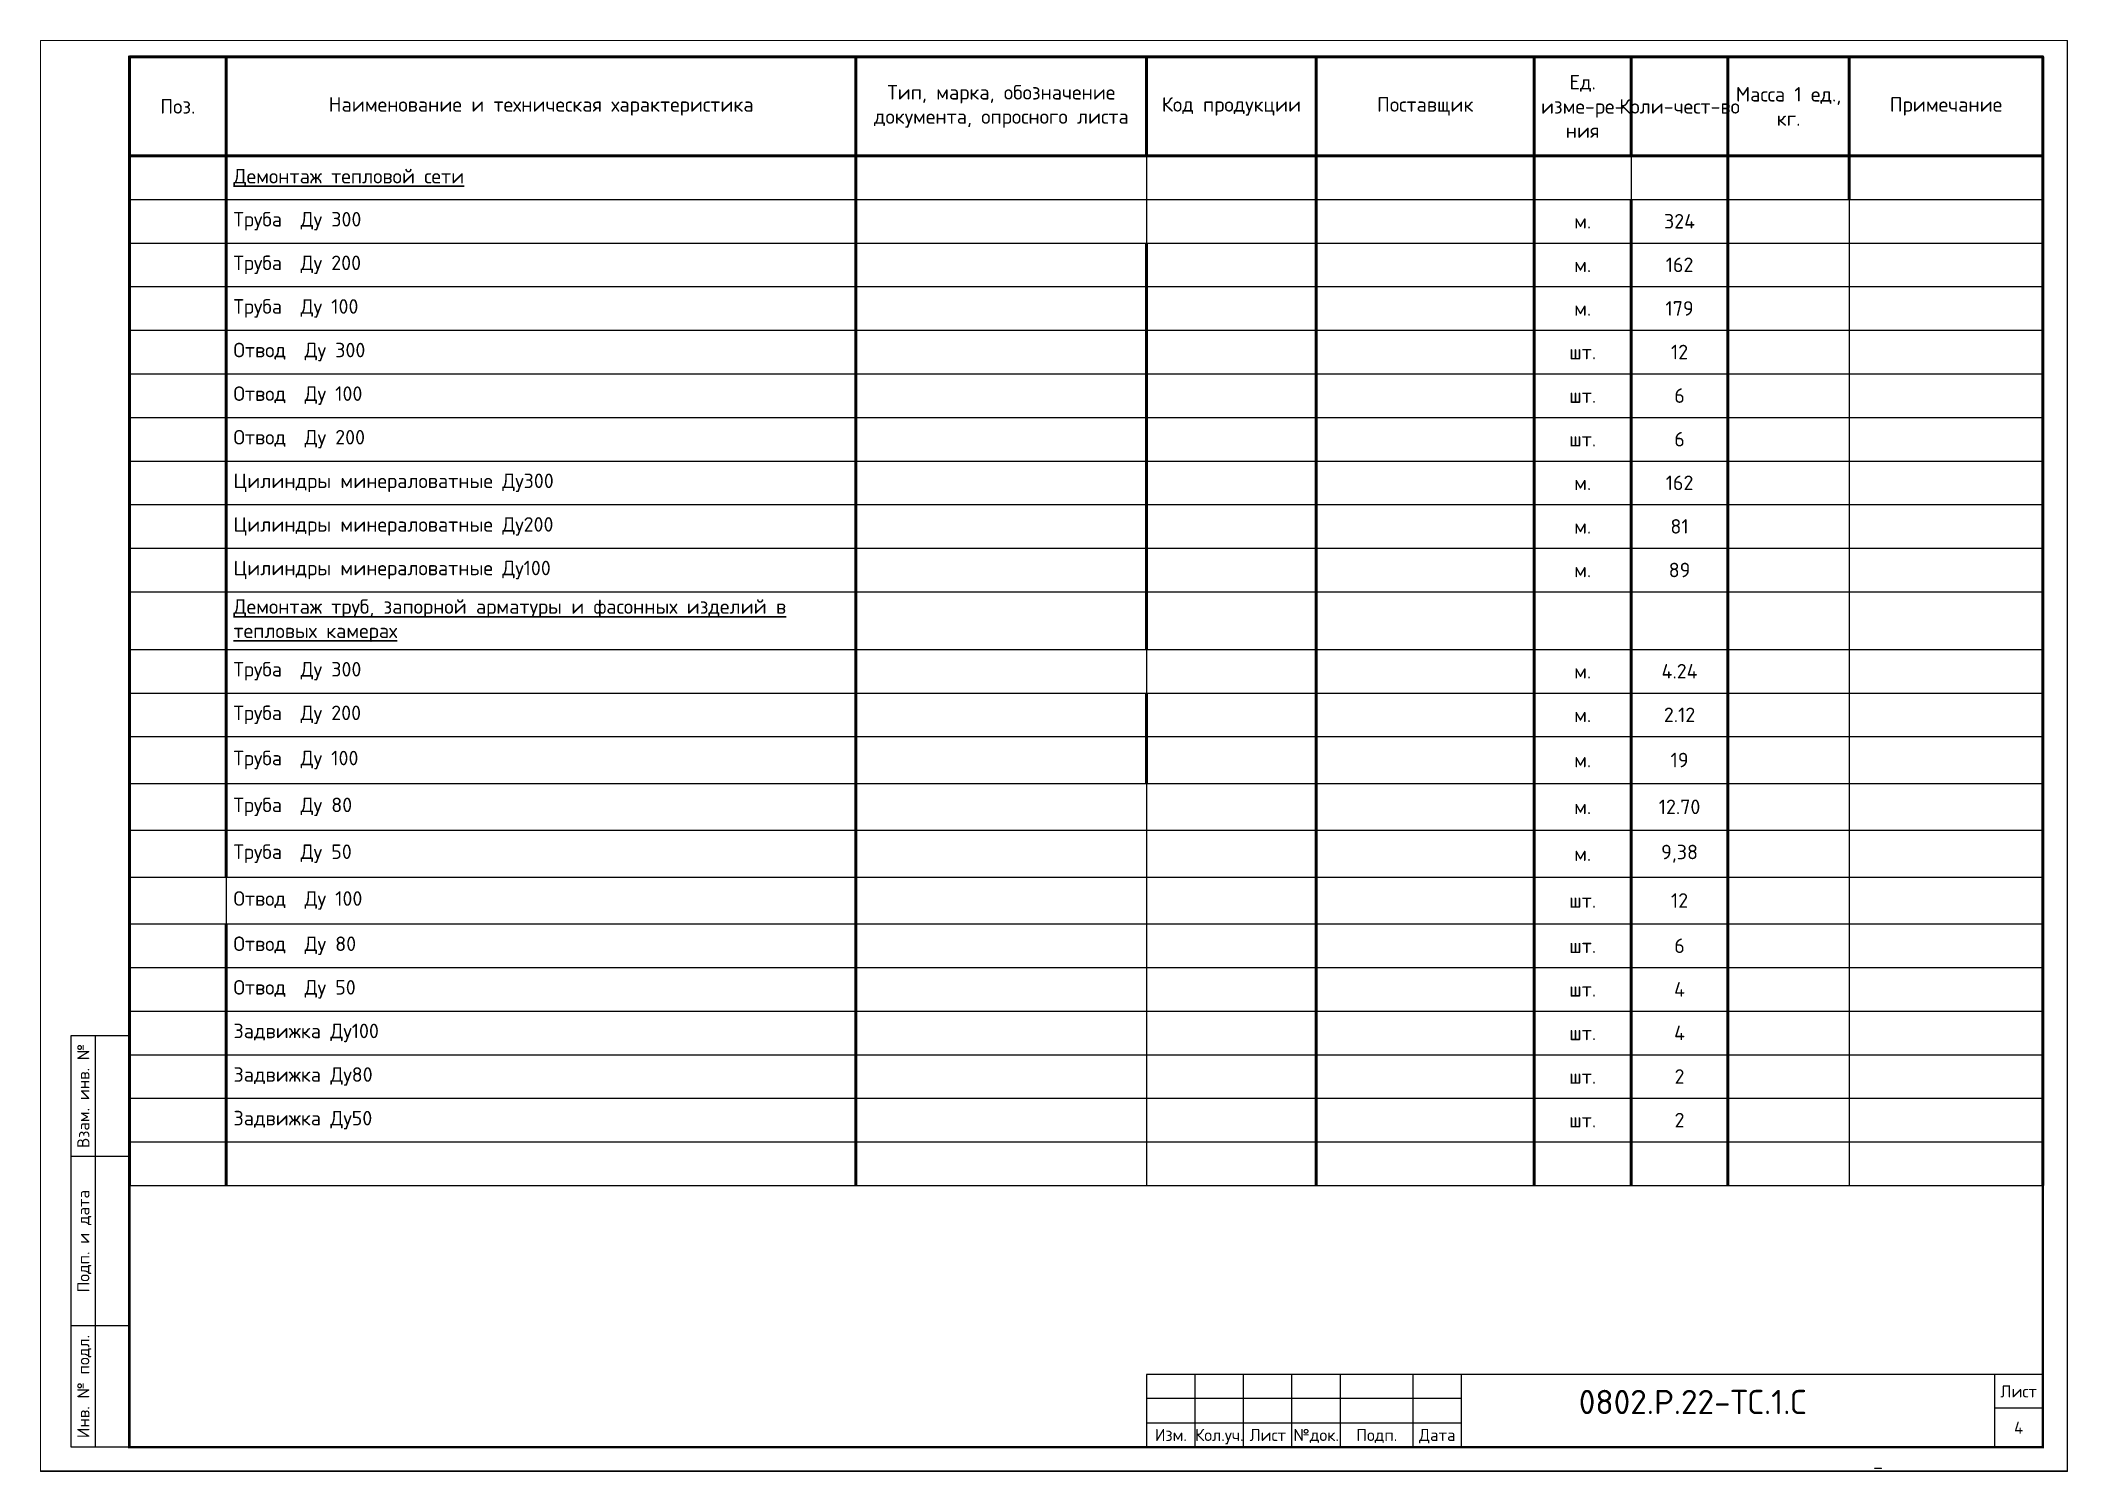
# Paper-space layout '№4' of a CAD drawing. Header units: millimetres. Extents: x 0 to 418, y 0 to 295.
# The model-space entities are those that its viewports show. They can reach past a viewport. Long polylines and large blocks are cut down to what shows.
import ezdxf
from ezdxf.enums import TextEntityAlignment as Align

# ---------------------------------------------------------------- set-up
doc = ezdxf.new("R2018")
doc.units = ezdxf.units.MM
doc.layers.add('Размеры на чертеже', color=250, linetype='Continuous', lineweight=25)
doc.layers.add('Таблица', color=3, linetype='Continuous', lineweight=30)
doc.styles.add('-ISOCPEUR-', font='isocpeur.ttf')
doc.styles.get("Standard").update_dxf_attribs({"font": 'arial.ttf'})

# ---------------------------------------------------------------- blocks, each defined once
blk = doc.blocks.new('*U305')
blk.add_attdef('РАЗРАБОТАЛ', text='', height=2.5).set_placement((250.5, -264.22), align=Align.MIDDLE_LEFT)
at = {"flags": 8}
for tag, height, p in [('ДАТА', 2.5, (290.07, -264.4)), ('ЛИСТ', 3, (386.39, -271.92)), ('ЛИСТОВ', 3, (403.89, -271.92))]:
    blk.add_attdef(tag, text='', height=height, dxfattribs=at).set_placement(p, align=Align.MIDDLE_CENTER)
blk.add_attdef('ПРОВЕРИЛ', (250.75, -270.73), '', height=2.5)
at = {"lineweight": 30, "flags": 104}
for tag, p in [('ТЕПЛОВЫЕ_СЕТИ', (330, -269.5)), ('ИМЯ_ЧЕРТЕЖА', (330, -284.5))]:
    blk.add_attdef(tag, text='', height=3, dxfattribs=at).set_placement(p, align=Align.MIDDLE_CENTER)
at = {"style": '-ISOCPEUR-', "flags": 8}
blk.add_attdef('ФОРМАТ', text='', height=3, dxfattribs=at).set_placement((380.97, -294.75), align=Align.MIDDLE_CENTER)
blk = doc.blocks.new('*T290')
at = {"layer": 'Таблица', "color": 7, "lineweight": 50, "transparency": 16777216}
for p, q in [((0, 0), (395, 0)), ((0, 0), (0, -20.43)), ((20, 0), (20, -20.43)), ((150, 0), (150, -20.43)), ((210, 0), (210, -20.43)), ((245, 0), (245, -20.43)), ((290, 0), (290, -20.43)), ((310, 0), (310, -20.43)), ((330, 0), (330, -20.43)), ((355, 0), (355, -20.43)), ((395, 0), (395, -20.43))]:
    blk.add_line(p, q, dxfattribs=at)
at = {"layer": 'Таблица', "color": 0, "lineweight": 50, "transparency": 16777216}
for p, q in [((0, -20.43), (150, -20.43)), ((0, -20.43), (0, -233)), ((20, -20.43), (20, -169.33)), ((210, -20.43), (395, -20.43)), ((245, -20.43), (245, -233)), ((290, -20.43), (290, -29.43)), ((330, -20.43), (330, -29.43)), ((355, -20.43), (355, -29.43)), ((395, -20.43), (395, -233)), ((210, -38.43), (210, -122.33)), ((210, -131.33), (210, -150)), ((20, -179), (20, -233))]:
    blk.add_line(p, q, dxfattribs=at)
at = {"layer": 'Таблица', "color": 0, "linetype": 'ByBlock', "lineweight": 50, "transparency": 16777216}
for p, q in [((150, -20.43), (210, -20.43)), ((150, -20.43), (150, -233)), ((290, -29.43), (290, -233)), ((310, -29.43), (310, -233)), ((330, -29.43), (330, -233))]:
    blk.add_line(p, q, dxfattribs=at)
at = {"layer": 'Таблица', "color": 0, "linetype": 'ByBlock', "lineweight": -2, "transparency": 16777216}
for p, q in [((210, -20.43), (210, -38.43)), ((310, -20.43), (310, -29.43)), ((355, -29.43), (355, -233)), ((210, -122.33), (210, -131.33)), ((210, -150), (210, -233)), ((20, -169.33), (20, -179))]:
    blk.add_line(p, q, dxfattribs=at)
at = {"layer": 'Таблица', "color": 0, "lineweight": 25, "transparency": 16777216}
for p, q in [((0, -29.43), (20, -29.43)), ((210, -29.43), (290, -29.43)), ((310, -29.43), (395, -29.43)), ((0, -38.43), (20, -38.43)), ((210, -38.43), (245, -38.43)), ((355, -38.43), (395, -38.43)), ((0, -47.43), (20, -47.43)), ((210, -47.43), (245, -47.43)), ((355, -47.43), (395, -47.43)), ((0, -56.43), (20, -56.43)), ((210, -56.43), (245, -56.43)), ((355, -56.43), (395, -56.43)), ((0, -65.43), (20, -65.43)), ((210, -65.43), (245, -65.43)), ((355, -65.43), (395, -65.43)), ((0, -74.43), (20, -74.43)), ((210, -74.43), (245, -74.43)), ((355, -74.43), (395, -74.43)), ((0, -83.43), (20, -83.43)), ((210, -83.43), (245, -83.43)), ((355, -83.43), (395, -83.43)), ((0, -92.43), (20, -92.43)), ((210, -92.43), (245, -92.43)), ((355, -92.43), (395, -92.43)), ((0, -101.43), (20, -101.43)), ((210, -101.43), (245, -101.43)), ((355, -101.43), (395, -101.43)), ((0, -110.43), (20, -110.43)), ((210, -110.43), (245, -110.43)), ((355, -110.43), (395, -110.43)), ((0, -122.33), (20, -122.33)), ((210, -122.33), (245, -122.33)), ((355, -122.33), (395, -122.33)), ((0, -131.33), (20, -131.33)), ((210, -131.33), (245, -131.33)), ((355, -131.33), (395, -131.33)), ((0, -140.33), (20, -140.33)), ((210, -140.33), (245, -140.33)), ((355, -140.33), (395, -140.33)), ((0, -150), (20, -150)), ((210, -150), (245, -150)), ((355, -150), (395, -150)), ((0, -159.66), (20, -159.66)), ((210, -159.66), (245, -159.66)), ((355, -159.66), (395, -159.66)), ((0, -169.33), (20, -169.33)), ((210, -169.33), (245, -169.33)), ((355, -169.33), (395, -169.33)), ((0, -179), (20, -179)), ((210, -179), (245, -179)), ((355, -179), (395, -179)), ((0, -188), (20, -188)), ((210, -188), (245, -188)), ((355, -188), (395, -188)), ((0, -197), (20, -197)), ((210, -197), (245, -197)), ((355, -197), (395, -197)), ((0, -206), (20, -206)), ((210, -206), (245, -206)), ((355, -206), (395, -206)), ((0, -215), (20, -215)), ((210, -215), (245, -215)), ((355, -215), (395, -215)), ((0, -224), (20, -224)), ((210, -224), (245, -224)), ((355, -224), (395, -224)), ((0, -233), (20, -233)), ((210, -233), (245, -233)), ((355, -233), (395, -233))]:
    blk.add_line(p, q, dxfattribs=at)
at = {"layer": 'Таблица', "color": 0, "linetype": 'ByBlock', "lineweight": 25, "transparency": 16777216}
for p, q in [((20, -29.43), (210, -29.43)), ((290, -29.43), (310, -29.43)), ((20, -38.43), (210, -38.43)), ((245, -38.43), (355, -38.43)), ((20, -47.43), (210, -47.43)), ((245, -47.43), (355, -47.43)), ((20, -56.43), (210, -56.43)), ((245, -56.43), (355, -56.43)), ((20, -65.43), (210, -65.43)), ((245, -65.43), (355, -65.43)), ((20, -74.43), (210, -74.43)), ((245, -74.43), (355, -74.43)), ((20, -83.43), (210, -83.43)), ((245, -83.43), (355, -83.43)), ((20, -92.43), (210, -92.43)), ((245, -92.43), (355, -92.43)), ((20, -101.43), (210, -101.43)), ((245, -101.43), (355, -101.43)), ((20, -110.43), (210, -110.43)), ((245, -110.43), (355, -110.43)), ((20, -122.33), (210, -122.33)), ((245, -122.33), (355, -122.33)), ((20, -131.33), (210, -131.33)), ((245, -131.33), (355, -131.33)), ((20, -140.33), (210, -140.33)), ((245, -140.33), (355, -140.33)), ((20, -150), (210, -150)), ((245, -150), (355, -150)), ((20, -159.66), (210, -159.66)), ((245, -159.66), (355, -159.66)), ((20, -169.33), (210, -169.33)), ((245, -169.33), (355, -169.33)), ((20, -179), (210, -179)), ((245, -179), (355, -179)), ((20, -188), (210, -188)), ((245, -188), (355, -188)), ((20, -197), (210, -197)), ((245, -197), (355, -197)), ((20, -206), (210, -206)), ((245, -206), (355, -206)), ((20, -215), (210, -215)), ((245, -215), (355, -215)), ((20, -224), (210, -224)), ((245, -224), (355, -224)), ((20, -233), (210, -233)), ((245, -233), (355, -233))]:
    blk.add_line(p, q, dxfattribs=at)
at = {"layer": 'Таблица', "color": 7, "transparency": 16777216, "char_height": 3, "attachment_point": 5, "style": '-ISOCPEUR-'}
for s, insert, width in [('Ед. изме-ре- ния', (300, -10.22), 17), ('Наименование и техническая характеристика', (85, -10.22), 127), ('Тип, марка, обозначение документа, опросного листа', (180, -10.22), 57), ('Код продукции', (227.5, -10.22), 32), ('Поставщик', (267.5, -10.22), 42), ('Масса 1 ед., кг.', (342.5, -10.22), 22), ('Примечание', (375, -10.22), 37), ('Поз.', (10, -10.22), 17), ('Коли-чест-во', (320, -10.22), 17)]:
    blk.add_mtext(s, dxfattribs=dict(at, insert=insert, width=width))
at = {"layer": 'Таблица', "color": 0, "transparency": 16777216, "char_height": 3, "style": '-ISOCPEUR-'}
for s, insert, width, attachment_point in [('{\\LДемонтаж тепловой сети }', (21.5, -24.93), 127, 4), ('\\A1;Труба  Ду 300', (21.5, -33.93), 127, 4), ('м.', (300, -33.93), 17, 5), ('324', (320, -33.93), 17, 5), ('\\A1;Труба  Ду 200', (21.5, -42.93), 127, 4), ('162', (320, -42.93), 17, 5), ('м.', (300, -42.93), 17, 5), ('\\A1;Труба  Ду 100', (21.5, -51.93), 127, 4), ('м.', (300, -51.93), 17, 5), ('179', (320, -51.93), 17, 5), ('\\A1;Отвод  Ду 300', (21.5, -60.93), 127, 4), ('шт.', (300, -60.93), 17, 5), ('12', (320, -60.93), 17, 5), ('\\A1;Отвод  Ду 100', (21.5, -69.93), 127, 4), ('шт.', (300, -69.93), 17, 5), ('6', (320, -69.93), 17, 5), ('\\A1;Отвод  Ду 200', (21.5, -78.93), 127, 4), ('шт.', (300, -78.93), 17, 5), ('6', (320, -78.93), 17, 5), ('Цилиндры минераловатные Ду300', (21.5, -87.93), 127, 4), ('м.', (300, -87.93), 17, 5), ('162', (320, -87.93), 17, 5), ('Цилиндры минераловатные Ду200', (21.5, -96.93), 127, 4), ('81', (320, -96.93), 17, 5), ('м.', (300, -96.93), 17, 5), ('Цилиндры минераловатные Ду100', (21.5, -105.93), 127, 4), ('89', (320, -105.93), 17, 5), ('м.', (300, -105.93), 17, 5), ('{\\LДемонтаж труб, запорной арматуры и фасонных изделий в тепловых камерах}', (21.5, -116.38), 127, 4), ('\\A1;Труба  Ду 300', (21.5, -126.83), 127, 4), ('4.24', (320, -126.83), 17, 5), ('м.', (300, -126.83), 17, 5), ('\\A1;Труба  Ду 200', (21.5, -135.83), 127, 4), ('м.', (300, -135.83), 17, 5), ('2.12', (320, -135.83), 17, 5), ('\\A1;Труба  Ду 100', (21.5, -145.16), 127, 4), ('м.', (300, -145.16), 17, 5), ('19', (320, -145.16), 17, 5), ('\\A1;Труба  Ду 80', (21.5, -154.83), 127, 4), ('м.', (300, -154.83), 17, 5), ('12.70', (320, -154.83), 17, 5), ('\\A1;Труба  Ду 50', (21.5, -164.5), 127, 4), ('9,38', (320, -164.5), 17, 5), ('м.', (300, -164.5), 17, 5), ('\\A1;Отвод  Ду 100', (21.5, -174.16), 127, 4), ('шт.', (300, -174.16), 17, 5), ('12', (320, -174.16), 17, 5), ('\\A1;Отвод  Ду 80', (21.5, -183.5), 127, 4), ('шт.', (300, -183.5), 17, 5), ('6', (320, -183.5), 17, 5), ('\\A1;Отвод  Ду 50', (21.5, -192.5), 127, 4), ('шт.', (300, -192.5), 17, 5), ('4', (320, -192.5), 17, 5), ('Задвижка Ду100', (21.5, -201.5), 127, 4), ('4', (320, -201.5), 17, 5), ('шт.', (300, -201.5), 17, 5), ('Задвижка Ду80', (21.5, -210.5), 127, 4), ('2', (320, -210.5), 17, 5), ('шт.', (300, -210.5), 17, 5), ('Задвижка Ду50', (21.5, -219.5), 127, 4), ('шт.', (300, -219.5), 17, 5), ('2', (320, -219.5), 17, 5)]:
    blk.add_mtext(s, dxfattribs=dict(at, insert=insert, width=width, attachment_point=attachment_point))

msp = doc.modelspace()

# ---------------------------------------------------------------- linework, layer by layer
for p, q in [((7179.474, 1180.694), (7179.474, 1265.694)), ((7186.474, 1240.694), (7174.474, 1240.694)), ((7186.474, 1205.694), (7174.474, 1205.694)), ((7406.474, 1180.694), (7406.474, 1195.694)), ((7416.474, 1180.694), (7416.474, 1195.694)), ((7426.474, 1180.694), (7426.474, 1195.694)), ((7436.474, 1180.694), (7436.474, 1195.694)), ((7451.474, 1180.694), (7451.474, 1195.694)), ((7461.474, 1180.694), (7461.474, 1195.694)), ((7571.474, 1195.694), (7571.474, 1180.694)), ((7461.474, 1190.694), (7396.474, 1190.694)), ((7581.474, 1188.694), (7571.474, 1188.694)), ((7396.474, 1185.694), (7461.474, 1185.694))]:
    msp.add_line(p, q)
for points in [[(7166.474, 1472.694), (7586.474, 1472.694), (7586.474, 1175.694), (7166.474, 1175.694)], [(7186.474, 1180.694), (7174.474, 1180.694), (7174.474, 1265.694), (7186.474, 1265.694)], [(7396.474, 1180.694), (7581.474, 1180.694), (7581.474, 1195.694), (7396.474, 1195.694)]]:
    msp.add_lwpolyline(points, close=True)
at = {"const_width": 0.5}
msp.add_lwpolyline([(7186.474, 1467.694), (7581.474, 1467.694), (7581.474, 1180.694), (7186.474, 1180.694)], close=True, dxfattribs=at)

# ---------------------------------------------------------------- block references
msp.add_blockref('*T290', (7186.474, 1467.694))
at = {"layer": 'Размеры на чертеже', "lineweight": 90}
ref = msp.add_blockref('*U305', (5757.995, 1472.024), dxfattribs=at)
lines = msp.add_mtext('Спецификация использованного оборудования и материалов', dxfattribs={"layer": '0', "insert": (6087.995, 1187.524), "char_height": 70, "attachment_point": 1})
ref.add_attrib('ИМЯ_ЧЕРТЕЖА', '', (6087.995, 1187.524), dxfattribs={"flags": 104}).embed_mtext(lines)

# ---------------------------------------------------------------- texts
at = {"style": '-ISOCPEUR-'}
for s, p in [('Взам. инв. №', (7176.974, 1253.194)), ('Подп. и дата', (7176.974, 1223.194)), ('Инв. № подл.', (7176.974, 1193.194))]:
    msp.add_text(s, height=2.5, rotation=90, dxfattribs=at).set_placement(p, align=Align.MIDDLE_CENTER)
for s, p in [('Лист', (7576.474, 1192.194)), ('Изм.', (7401.474, 1183.194)), ('Кол.уч.', (7411.474, 1183.194)), ('Лист', (7421.474, 1183.194)), ('№док.', (7431.474, 1183.194)), ('Подп.', (7443.974, 1183.194)), ('Дата', (7456.474, 1183.194))]:
    msp.add_text(s, height=2.5, dxfattribs=at).set_placement(p, align=Align.MIDDLE_CENTER)
at = {"insert": (7485.671, 1192.502), "char_height": 5, "width": 38.55785, "attachment_point": 1, "style": '-ISOCPEUR-'}
msp.add_mtext('0802.Р.22-ТС.1.С', dxfattribs=at)
at = {"style": '-ISOCPEUR-'}
msp.add_attdef('4', text='*', height=2.5, dxfattribs=at).set_placement((7576.474, 1184.694), align=Align.MIDDLE_CENTER)
at = {"style": '-ISOCPEUR-', "flags": 8}
msp.add_attdef('_', text='Формат', height=3, dxfattribs=at).set_placement((7547.446, 1177.949), align=Align.MIDDLE_CENTER)

psp = doc.layouts.new('№4')

# ---------------------------------------------------------------- viewports
at = {"layer": '0'}
psp.add_viewport(center=(209.21, 147.71), size=(418.41, 295.4095), view_center_point=(7377.35, 1323.368), view_height=295.40956, dxfattribs=at)

doc.saveas('drawing.dxf')
